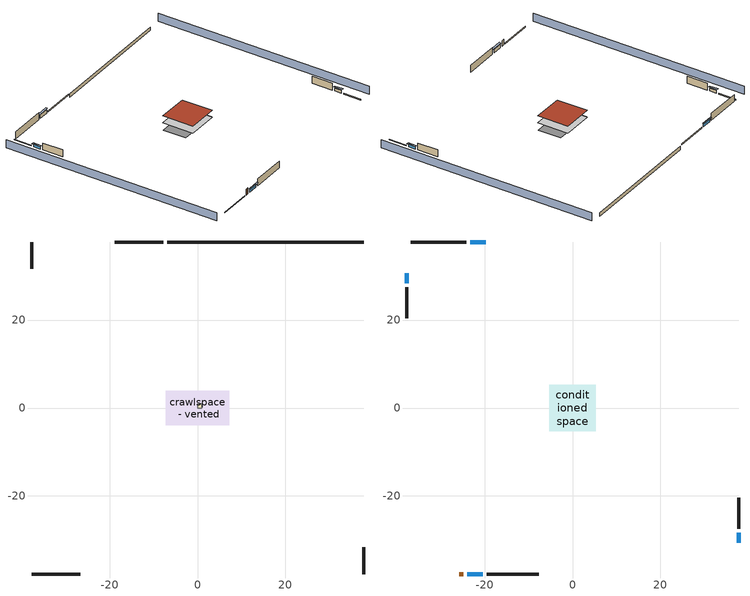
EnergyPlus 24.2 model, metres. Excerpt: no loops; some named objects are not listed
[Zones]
crawlspace - vented
 floor foundation (Slab1 construction): -7.17,-3.98 -7.17,3.98 7.17,3.98 7.17,-3.98 z-0.91
 wall outside (RimJoist1 construction): -7.78,37.74 -18.82,37.74 z0.3:0.61
 wall outside (RimJoist2 construction): 37.74,-37.74 37.74,-31.61 z0.3:0.61
 wall outside (RimJoist3 construction): -37.74,-37.74 -26.71,-37.74 z0.3:0.61
 wall outside (RimJoist4 construction): -37.74,37.74 -37.74,31.61 z0.3:0.61
 wall foundation (FoundationWall1 construction): 37.74,37.74 -6.85,37.74 z-0.91:0.3
furnace airloop ret air zone
 floor adiabatic (AdiabaticConst): 0,0 0,1 1,1 1,0 z0
 wall adiabatic (AdiabaticConst): 0,1 0,0 1,0 1,1 0,1 z0:1
 ceiling adiabatic (AdiabaticConst): 1,0 1,1 0,1 0,0 z1
conditioned space
 floor to crawlspace - vented (Floor1 construction): -5.34,-5.34 -5.34,5.34 5.34,5.34 5.34,-5.34 z0.3
 wall outside (AdiabaticWallConstruction 1): -25.78,-37.74 -24.86,-37.74 z0.3:2.34
 wall outside (AdiabaticWallConstruction): -19.74,37.74 -23.27,37.74 / -23.93,-37.74 -20.41,-37.74 z0.3:1.49; 37.74,-30.68 37.74,-28.36 / -37.74,30.68 -37.74,28.36 z0.3:1.31
 wall outside (Wall1 construction): -24.2,37.74 -36.81,37.74 z0.3:2.74
 wall outside (Wall2 construction): 37.74,-27.44 37.74,-20.43 z0.3:2.74
 wall outside (Wall3 construction): -19.48,-37.74 -7.63,-37.74 z0.3:2.74
 wall outside (Wall4 construction): -37.74,27.44 -37.74,20.43 z0.3:2.74
 window (WindowConstruction): -19.75,37.74 -23.27,37.74 z0.3:1.49
 window (WindowConstruction 1): 37.74,-30.68 37.74,-28.37 z0.3:1.31
 window (WindowConstruction 2): -23.93,-37.74 -20.41,-37.74 z0.3:1.49
 window (WindowConstruction 3): -37.74,30.68 -37.74,28.37 z0.3:1.31
 door (Door): -25.78,-37.74 -24.86,-37.74 z0.3:2.34
 roof outside (Roof1 construction): -5.34,5.34 -5.34,-5.34 5.34,-5.34 5.34,5.34 z2.74
shading: -42.31,37.74 -42.31,-37.74 / 42.31,-37.74 42.31,37.74 z0:2.74; -23.57,37.74 -19.44,37.74 -19.44,38.35 -23.57,38.35 z1.8; 37.74,-28.06 37.74,-30.99 38.35,-30.99 38.35,-28.06 z1.62; -20.1,-37.74 -24.24,-37.74 -24.24,-38.35 -20.1,-38.35 z1.8; -37.74,28.06 -37.74,30.99 -38.35,30.99 -38.35,28.06 z1.62
[Building]
Building 1: Terrain=Suburbs
[Site:Location]
Portland Intl Arpt_OR: Latitude {deg}=45.59; Longitude {deg}=-122.6; Time Zone {hr}=-8; Elevation {m}=33; Keep Site Location Information=Yes
[Site:GroundTemperature:Shallow]
10.2558, 8.96328, 8.85977, 9.47314, 11.9355, 14.3863, 16.5111, 17.8571, 17.9714, 16.8767, 14.8061, 12.4304
[Site:WaterMainsTemperature]
Calculation Method=Schedule; Temperature Schedule=mains temperature schedule
[Material] Roughness=Rough; Thermal Absorptance=0.9
Name | Thickness {m} | Conductivity {W/m-K} | Density {kg/m3} | Specific Heat {J/kg-K} | Solar Absorptance | Visible Absorptance
asphalt or fiberglass shingles | 0.00635 | 0.162714 | 1121.4 | 1465.45 | 0.85 | 0.85
concrete 8.0 in. | 0.2032 | 1.803125 | 2242.8 | 837.4 | 0.7 | 0.7
door material | 0.04445 | 0.0612267 | 512.64 | 1214.23 | 0.7 | 0.7
floor covering | 0.0127 | 0.0433444 | 54.468 | 1339.84 | 0.6 | 0.6
floor stud and cavity | 0.1397 | 0.923637 | 92.3553 | 1139.71 | 0.7 | 0.7
furniture material conditioned space 1 | 0.1524 | 0.115458 | 640.8 | 1214.23 | 0.6 | 0.6
gypsum board | 0.0127 | 0.160291 | 801 | 837.4 | 0.6 | 0.6
osb sheathing 0.5 in. | 0.0127 | 0.115458 | 512.64 | 1214.23 | 0.7 | 0.7
osb sheathing 0.75 in. | 0.01905 | 0.115458 | 512.64 | 1214.23 | 0.7 | 0.7
rim joist stud and cavity | 0.0508 | 0.178688 | 50.32683 | 1063.81 | 0.6 | 0.6
roof rigid ins | 0.051816 | 0.029427 | 32.04 | 1214.23 | 0.7 | 0.7
roof stud and cavity | 0.2032 | 0.667294 | 78.34581 | 1123.46 | 0.7 | 0.7
soil 0.5 in. | 0.0127 | 1.3848 | 1842.3 | 418.7 | 0.7 | 0.7
wall rigid ins | 0.512978 | 0.029427 | 32.04 | 1214.23 | 0.7 | 0.7
wall stud and cavity | 0.1397 | 0.550994 | 139.0536 | 1170.24 | 0.7 | 0.7
wall stud and cavity 1 | 0.0889 | 0.380278 | 52.3479 | 1209.89 | 0.7 | 0.7
wall stud and cavity 2 | 0.0889 | 0.391764 | 83.0341 | 1211.67 | 0.7 | 0.7
wood siding | 0.0254 | 0.102417 | 544.68 | 1172.36 | 0.85 | 0.85
wood siding 1; wood siding 2 | 0.0254 | 0.102417 | 544.68 | 1172.36 | 0.7 | 0.7
[Material:NoMass]
Adiabatic: Roughness=Rough; Thermal Resistance {m2-K/W}=176.1; Thermal Absorptance=0.9; Solar Absorptance=0.7; Visible Absorptance=0.7
[WindowMaterial:SimpleGlazingSystem]
WindowMaterial: U-Factor {W/m2-K}=1.93052; Solar Heat Gain Coefficient=0.49
[Construction]
AdiabaticConst: Adiabatic
AdiabaticWallConstruction: wood siding 1, wall rigid ins, wall stud and cavity 1, gypsum board
AdiabaticWallConstruction 1: wood siding 2, wall rigid ins, wall stud and cavity 1, gypsum board
Door: door material
Floor1 construction: floor stud and cavity, osb sheathing 0.75 in., floor covering
FoundationWall1 construction: concrete 8.0 in.
furniture construction conditioned space 1: furniture material conditioned space 1
PartitionWallConstruction: gypsum board, wall stud and cavity 2, gypsum board
RimJoist1 construction; RimJoist2 construction; RimJoist3 construction; RimJoist4 construction: wood siding, rim joist stud and cavity
Roof1 construction: asphalt or fiberglass shingles, roof rigid ins, osb sheathing 0.75 in., roof stud and cavity, gypsum board
Slab1 construction: soil 0.5 in.
Wall1 construction; Wall2 construction; Wall3 construction; Wall4 construction: wood siding, osb sheathing 0.5 in., wall stud and cavity, gypsum board
WindowConstruction; WindowConstruction 1; WindowConstruction 2; WindowConstruction 3: WindowMaterial
[Zone] Multiplier=1
Name | Volume {m3} | Part of Total Floor Area
conditioned space | 278.185 | Yes
crawlspace - vented | 139.092 | Yes
furnace airloop ret air zone | 1 | No
[Space]
Name | Zone | Volume {m3} | Space Type
conditioned space 1 | conditioned space | 278.185
crawlspace - vented 1 | crawlspace - vented | 139.092
furnace airloop ret air space | furnace airloop ret air zone |  | Plenum Space Type
[SurfaceProperty:IncidentSolarMultiplier] Incident Solar Multiplier=1; Incident Solar Multiplier Schedule=trans schedule winter=0.85 summer=0.7
Window1; Window2; Window3; Window4
[InternalMass] Zone or ZoneList=conditioned space; Space or SpaceList=conditioned space 1
Name | Construction | Surface Area {m2}
furniture mass conditioned space 1 | furniture construction conditioned space 1 | 45.63397
partition wall mass | PartitionWallConstruction | 114.085
[ElectricEquipment] Zone or ZoneList or Space or SpaceList=conditioned space 1; Design Level Calculation Method=EquipmentLevel; Fraction Latent=0
Name | Schedule | Design Level {W} | Fraction Radiant | Fraction Lost
clothes dryer | clothes dryer schedule | 0 | 0 | 1
clothes washer | clothes washer schedule | 0 | 0 | 1
cooking range | cooking range schedule | 0 | 0 | 1
dishwasher | dishwasher schedule | 0 | 0 | 1
fridge | fridge schedule | 51.9007 | 0.6 | 0
fridge 1 | fridge schedule 1 | 239.242 | 0.6 | 0
mech vent house fan | mech vent house fan schedule | 0 | 0 | 1
mech vent house fan cfis | mech vent house fan cfis schedule | 0 | 0 | 0
whole house fan | Always On Discrete | 0 | 0 | 1
[OtherEquipment] Design Level Calculation Method=EquipmentLevel
Name | Fuel Type | Zone or ZoneList or Space or SpaceList | Schedule | Design Level {W} | Fraction Latent | Fraction Radiant | Fraction Lost
clothes dryer 1 | Electricity | conditioned space 1 | clothes dryer schedule | 0 | 0 | 0 | 1
cooking range 1 | Electricity | conditioned space 1 | cooking range schedule | 0 | 0 | 0 | 1
furnace airloop_0 SupCondToLv; furnace airloop_0 SupSensLkToCond; mech vent house fan sensible load; water heater sens | None | conditioned space 1 | Always On Discrete | 0 | 0 | 0 | 0
furnace airloop_0 SupLatLkToCond; mech vent house fan latent load; water heater lat | None | conditioned space 1 | Always On Discrete | 0 | 1 | 0 | 0
general water use latent | None | conditioned space 1 | general water use schedule | 0 | 1 | 0 | 0
general water use sensible | None | conditioned space 1 | general water use schedule | 0 | 0 | 0.6 | 0
water heater energy adjustment1 | Electricity | conditioned space 1 | Always On Discrete | 0.01 | 0 | 0 | 1
furnace airloop_0 RetCondToDZ; furnace airloop_0 SupCondToDZ; furnace airloop_0 SupSensLkToDZ | None | crawlspace - vented 1 | Always On Discrete | 0 | 0 | 0 | 0
furnace airloop_0 SupLatLkToDZ | None | crawlspace - vented 1 | Always On Discrete | 0 | 1 | 0 | 0
furnace airloop_0 RetCondToRP; furnace airloop_0 RetSensLkToRP | None | furnace airloop ret air space | Always On Discrete | 0 | 0 | 0 | 0
furnace airloop_0 RetLatLkToRP | None | furnace airloop ret air space | Always On Discrete | 0 | 1 | 0 | 0
[ZoneInfiltration:DesignFlowRate] Schedule=Always On Discrete
Name | Zone or ZoneList or Space or SpaceList | Design Flow Rate Calculation Method | Design Flow Rate {m3/s} | Air Changes per Hour {1/hr} | Constant Term Coefficient | Temperature Term Coefficient | Velocity Term Coefficient | Velocity Squared Term Coefficient
infil flow; natural vent flow; whole house fan flow | conditioned space 1 | Flow/Zone | 0
crawlspace_vented 1 duct leakage imbalance infil flow | crawlspace - vented 1 | Flow/Zone | 0
infil crawlspace - vented 1 | crawlspace - vented 1 | AirChanges/Hour |  | 2.6013 | 1 | 0 | 0 | 0
[ZoneMixing] Schedule=Always On Continuous; Design Flow Rate Calculation Method=Flow/Zone; Design Flow Rate {m3/s}=0
Name | Zone or Space | Source Zone or Space
furnace airloop_0 ZoneMixDZToCond mix | conditioned space | crawlspace - vented
furnace airloop_0 ZoneMixCondToDZ mix | crawlspace - vented | conditioned space
[SurfaceProperty:ExposedFoundationPerimeter]
Slab1: Exposed Perimeter Calculation Method=TotalExposedPerimeter; Total Exposed Perimeter {m}=44.59224
[SpaceList]
Plenum Space Type: furnace airloop ret air space
[AvailabilityManager:Scheduled]
furnace airloop Availability Manager: Schedule=Always On Discrete
[AirLoopHVAC:ReturnPlenum]
Air Loop HVAC Return Plenum 1: Zone=furnace airloop ret air zone
[Foundation:Kiva]
Foundation Kiva 1: Initial Indoor Air Temperature {C}=7.86103; Wall Height Above Grade {m}=0.3048; Wall Depth Below Slab {m}=0.2032
[Foundation:Kiva:Settings]
Soil Conductivity {W/m-K}=1.3848; Soil Density {kg/m3}=1842.3; Soil Specific Heat {J/kg-K}=418.7; Ground Solar Absorptivity=0.9; Ground Thermal Absorptivity=0.9; Ground Surface Roughness {m}=0.03; Far-Field Width {m}=40; Deep-Ground Boundary Condition=ZeroFlux; Deep-Ground Depth {m}=40; Minimum Cell Dimension {m}=0.2; Maximum Cell Growth Coefficient=3; Simulation Timestep=Timestep
[EnergyManagementSystem:GlobalVariable]
furnace_airloop_0_DuctImbalLkExhFanEquivCond
furnace_airloop_0_DuctImbalLkExhFanEquivDZ
furnace_airloop_0_DuctImbalLkSupFanEquivCond
furnace_airloop_0_DuctImbalLkSupFanEquivDZ
furnace_airloop_0_DZ_T
furnace_airloop_0_DZ_W
furnace_airloop_0_RetCondToDZ
furnace_airloop_0_RetCondToRP
furnace_airloop_0_RetLatLkToRP
furnace_airloop_0_RetSensLkToRP
furnace_airloop_0_SupCondToDZ
furnace_airloop_0_SupCondToLv
furnace_airloop_0_SupLatLkToCond
furnace_airloop_0_SupLatLkToDZ
furnace_airloop_0_SupSensLkToCond
furnace_airloop_0_SupSensLkToDZ
furnace_airloop_0_ZoneMixCondToDZ
furnace_airloop_0_ZoneMixDZToCond
furnace_airloop_AH_MFR
furnace_airloop_AH_Tout
furnace_airloop_AH_VFR
furnace_airloop_AH_Wout
furnace_airloop_Fan_RTF
furnace_airloop_RA_T
furnace_airloop_Ra_W
infil_program_Qfan
infil_program_Qinf
natural_vent_program_Qnv
natural_vent_program_Qwhf
[EnergyManagementSystem:Sensor]
Name | Output:Variable or Output:Meter Index Key | Output:Variable or Output:Meter
airflow_gain | infil flow | Infiltration Sensible Heat Gain Energy
airflow_gain_1 | natural vent flow | Infiltration Sensible Heat Gain Energy
airflow_gain_2 | whole house fan flow | Infiltration Sensible Heat Gain Energy
airflow_loss | infil flow | Infiltration Sensible Heat Loss Energy
airflow_loss_1 | natural vent flow | Infiltration Sensible Heat Loss Energy
airflow_loss_2 | whole house fan flow | Infiltration Sensible Heat Loss Energy
clg_load_cond |  | Cooling:EnergyTransfer:Zone:CONDITIONED SPACE
clg_load_duct |  | Cooling:EnergyTransfer:Zone:FURNACE AIRLOOP RET AIR ZONE
clg_sp_s; clg_sp_s_1 | cooling setpoint | Schedule Value
cool_season | cooling season schedule | Schedule Value
ducts_conv | furnace airloop_0 RetCondToRP | Other Equipment Convective Heating Energy
ducts_conv_1 | furnace airloop_0 RetLatLkToRP | Other Equipment Convective Heating Energy
ducts_conv_2 | furnace airloop_0 RetSensLkToRP | Other Equipment Convective Heating Energy
ducts_conv_3 | furnace airloop_0 SupCondToLv | Other Equipment Convective Heating Energy
ducts_conv_4 | furnace airloop_0 SupLatLkToCond | Other Equipment Convective Heating Energy
ducts_conv_5 | furnace airloop_0 SupSensLkToCond | Other Equipment Convective Heating Energy
ducts_rad | furnace airloop_0 RetCondToRP | Other Equipment Radiant Heating Energy
ducts_rad_1 | furnace airloop_0 RetLatLkToRP | Other Equipment Radiant Heating Energy
ducts_rad_2 | furnace airloop_0 RetSensLkToRP | Other Equipment Radiant Heating Energy
ducts_rad_3 | furnace airloop_0 SupCondToLv | Other Equipment Radiant Heating Energy
ducts_rad_4 | furnace airloop_0 SupLatLkToCond | Other Equipment Radiant Heating Energy
ducts_rad_5 | furnace airloop_0 SupSensLkToCond | Other Equipment Radiant Heating Energy
furnace_airloop_0_DZ_T_s | crawlspace - vented | Zone Air Temperature
furnace_airloop_0_DZ_W_s | crawlspace - vented | Zone Mean Air Humidity Ratio
furnace_airloop_AH_MFR_s | Node 5 | System Node Mass Flow Rate
furnace_airloop_AH_Tout_s | Node 5 | System Node Temperature
furnace_airloop_AH_VFR_s | Node 5 | System Node Current Density Volume Flow Rate
furnace_airloop_AH_Wout_s | Node 5 | System Node Humidity Ratio
furnace_airloop_RA_T_s | Node 8 | System Node Temperature
furnace_airloop_Ra_W_s | Node 8 | System Node Humidity Ratio
htg_load_cond |  | Heating:EnergyTransfer:Zone:CONDITIONED SPACE
htg_load_duct |  | Heating:EnergyTransfer:Zone:FURNACE AIRLOOP RET AIR ZONE
htg_sp_s; htg_sp_s_1 | heating setpoint | Schedule Value
ig_ee_conv | clothes dryer | Electric Equipment Convective Heating Energy
ig_ee_conv_2 | cooking range | Electric Equipment Convective Heating Energy
ig_ee_conv_4 | fridge | Electric Equipment Convective Heating Energy
ig_ee_conv_5 | fridge 1 | Electric Equipment Convective Heating Energy
ig_ee_conv_6 | whole house fan | Electric Equipment Convective Heating Energy
ig_ee_rad | clothes dryer | Electric Equipment Radiant Heating Energy
ig_ee_rad_2 | cooking range | Electric Equipment Radiant Heating Energy
ig_ee_rad_4 | fridge | Electric Equipment Radiant Heating Energy
ig_ee_rad_5 | fridge 1 | Electric Equipment Radiant Heating Energy
ig_ee_rad_6 | whole house fan | Electric Equipment Radiant Heating Energy
ig_oe_conv | clothes dryer 1 | Other Equipment Convective Heating Energy
ig_oe_conv_1 | cooking range 1 | Other Equipment Convective Heating Energy
ig_oe_conv_2 | general water use latent | Other Equipment Convective Heating Energy
ig_oe_conv_3 | general water use sensible | Other Equipment Convective Heating Energy
ig_oe_conv_4 | water heater energy adjustment1 | Other Equipment Convective Heating Energy
ig_oe_conv_5 | water heater lat | Other Equipment Convective Heating Energy
ig_oe_conv_6 | water heater sens | Other Equipment Convective Heating Energy
ig_oe_rad | clothes dryer 1 | Other Equipment Radiant Heating Energy
ig_oe_rad_1 | cooking range 1 | Other Equipment Radiant Heating Energy
ig_oe_rad_2 | general water use latent | Other Equipment Radiant Heating Energy
ig_oe_rad_3 | general water use sensible | Other Equipment Radiant Heating Energy
ig_oe_rad_4 | water heater energy adjustment1 | Other Equipment Radiant Heating Energy
ig_oe_rad_5 | water heater lat | Other Equipment Radiant Heating Energy
ig_oe_rad_6 | water heater sens | Other Equipment Radiant Heating Energy
im_conv | furniture mass conditioned space 1 | Surface Inside Face Convection Heat Gain Energy
im_conv_1 | partition wall mass | Surface Inside Face Convection Heat Gain Energy
im_ig | furniture mass conditioned space 1 | Surface Inside Face Internal Gains Radiation Heat Gain Energy
im_ig_1 | partition wall mass | Surface Inside Face Internal Gains Radiation Heat Gain Energy
im_lgt | furniture mass conditioned space 1 | Surface Inside Face Lights Radiation Heat Gain Energy
im_lgt_1 | partition wall mass | Surface Inside Face Lights Radiation Heat Gain Energy
im_sol | furniture mass conditioned space 1 | Surface Inside Face Solar Radiation Heat Gain Energy
im_sol_1 | partition wall mass | Surface Inside Face Solar Radiation Heat Gain Energy
im_surf | furniture mass conditioned space 1 | Surface Inside Face Net Surface Thermal Radiation Heat Gain Energy
im_surf_1 | partition wall mass | Surface Inside Face Net Surface Thermal Radiation Heat Gain Energy
mv_conv | mech vent house fan | Electric Equipment Convective Heating Energy
mv_conv_1 | mech vent house fan cfis | Electric Equipment Convective Heating Energy
mv_conv_2 | mech vent house fan latent load | Other Equipment Convective Heating Energy
mv_conv_3 | mech vent house fan sensible load | Other Equipment Convective Heating Energy
mv_rad | mech vent house fan | Electric Equipment Radiant Heating Energy
mv_rad_1 | mech vent house fan cfis | Electric Equipment Radiant Heating Energy
mv_rad_2 | mech vent house fan latent load | Other Equipment Radiant Heating Energy
mv_rad_3 | mech vent house fan sensible load | Other Equipment Radiant Heating Energy
natural_vent_s | natural vent schedule | Schedule Value
out_pb_s |  | Site Outdoor Air Barometric Pressure
out_wt_s |  | Site Outdoor Air Humidity Ratio
site_vw_s |  | Site Wind Speed
ss_back_out | Window1 | Surface Window Shortwave from Zone Back Out Window Heat Transfer Rate
ss_back_out_1 | Window2 | Surface Window Shortwave from Zone Back Out Window Heat Transfer Rate
ss_back_out_2 | Window3 | Surface Window Shortwave from Zone Back Out Window Heat Transfer Rate
ss_back_out_3 | Window4 | Surface Window Shortwave from Zone Back Out Window Heat Transfer Rate
ss_conv | Door1 | Surface Inside Face Convection Heat Gain Energy
ss_conv_1 | Window1 | Surface Inside Face Convection Heat Gain Energy
ss_conv_2 | Window2 | Surface Inside Face Convection Heat Gain Energy
ss_conv_3 | Window3 | Surface Inside Face Convection Heat Gain Energy
ss_conv_4 | Window4 | Surface Inside Face Convection Heat Gain Energy
ss_ig | Door1 | Surface Inside Face Internal Gains Radiation Heat Gain Energy
ss_ig_1 | Window1 | Surface Inside Face Internal Gains Radiation Heat Gain Energy
ss_ig_2 | Window2 | Surface Inside Face Internal Gains Radiation Heat Gain Energy
ss_ig_3 | Window3 | Surface Inside Face Internal Gains Radiation Heat Gain Energy
ss_ig_4 | Window4 | Surface Inside Face Internal Gains Radiation Heat Gain Energy
ss_lgt | Door1 | Surface Inside Face Lights Radiation Heat Gain Energy
ss_sol | Door1 | Surface Inside Face Solar Radiation Heat Gain Energy
ss_surf | Door1 | Surface Inside Face Net Surface Thermal Radiation Heat Gain Energy
ss_surf_1 | Window1 | Surface Inside Face Net Surface Thermal Radiation Heat Gain Energy
ss_surf_2 | Window2 | Surface Inside Face Net Surface Thermal Radiation Heat Gain Energy
ss_surf_3 | Window3 | Surface Inside Face Net Surface Thermal Radiation Heat Gain Energy
ss_surf_4 | Window4 | Surface Inside Face Net Surface Thermal Radiation Heat Gain Energy
ss_trans_in | Window1 | Surface Window Transmitted Solar Radiation Rate
ss_trans_in_1 | Window2 | Surface Window Transmitted Solar Radiation Rate
ss_trans_in_2 | Window3 | Surface Window Transmitted Solar Radiation Rate
ss_trans_in_3 | Window4 | Surface Window Transmitted Solar Radiation Rate
ss_trans_out | Window1 | Surface Inside Face Initial Transmitted Diffuse Transmitted Out Window Solar Radiation Rate
ss_trans_out_1 | Window2 | Surface Inside Face Initial Transmitted Diffuse Transmitted Out Window Solar Radiation Rate
ss_trans_out_2 | Window3 | Surface Inside Face Initial Transmitted Diffuse Transmitted Out Window Solar Radiation Rate
ss_trans_out_3 | Window4 | Surface Inside Face Initial Transmitted Diffuse Transmitted Out Window Solar Radiation Rate
s_conv | Floor1 | Surface Inside Face Convection Heat Gain Energy
s_conv_1 | Roof1 | Surface Inside Face Convection Heat Gain Energy
s_conv_2 | Wall1 | Surface Inside Face Convection Heat Gain Energy
s_conv_3 | Wall2 | Surface Inside Face Convection Heat Gain Energy
s_conv_4 | Wall3 | Surface Inside Face Convection Heat Gain Energy
s_conv_5 | Wall4 | Surface Inside Face Convection Heat Gain Energy
s_ig | Floor1 | Surface Inside Face Internal Gains Radiation Heat Gain Energy
s_ig_1 | Roof1 | Surface Inside Face Internal Gains Radiation Heat Gain Energy
s_ig_2 | Wall1 | Surface Inside Face Internal Gains Radiation Heat Gain Energy
s_ig_3 | Wall2 | Surface Inside Face Internal Gains Radiation Heat Gain Energy
s_ig_4 | Wall3 | Surface Inside Face Internal Gains Radiation Heat Gain Energy
s_ig_5 | Wall4 | Surface Inside Face Internal Gains Radiation Heat Gain Energy
s_lgt | Floor1 | Surface Inside Face Lights Radiation Heat Gain Energy
s_lgt_1 | Roof1 | Surface Inside Face Lights Radiation Heat Gain Energy
s_lgt_2 | Wall1 | Surface Inside Face Lights Radiation Heat Gain Energy
s_lgt_3 | Wall2 | Surface Inside Face Lights Radiation Heat Gain Energy
s_lgt_4 | Wall3 | Surface Inside Face Lights Radiation Heat Gain Energy
s_lgt_5 | Wall4 | Surface Inside Face Lights Radiation Heat Gain Energy
s_sol | Floor1 | Surface Inside Face Solar Radiation Heat Gain Energy
s_sol_1 | Roof1 | Surface Inside Face Solar Radiation Heat Gain Energy
s_sol_2 | Wall1 | Surface Inside Face Solar Radiation Heat Gain Energy
s_sol_3 | Wall2 | Surface Inside Face Solar Radiation Heat Gain Energy
s_sol_4 | Wall3 | Surface Inside Face Solar Radiation Heat Gain Energy
s_sol_5 | Wall4 | Surface Inside Face Solar Radiation Heat Gain Energy
s_surf | Floor1 | Surface Inside Face Net Surface Thermal Radiation Heat Gain Energy
s_surf_1 | Roof1 | Surface Inside Face Net Surface Thermal Radiation Heat Gain Energy
s_surf_2 | Wall1 | Surface Inside Face Net Surface Thermal Radiation Heat Gain Energy
s_surf_3 | Wall2 | Surface Inside Face Net Surface Thermal Radiation Heat Gain Energy
s_surf_4 | Wall3 | Surface Inside Face Net Surface Thermal Radiation Heat Gain Energy
s_surf_5 | Wall4 | Surface Inside Face Net Surface Thermal Radiation Heat Gain Energy
water_heater_T_set | water heater setpoint | Schedule Value
[EnergyManagementSystem:Actuator]
Name | Actuated Component Unique | Actuated Component Type | Actuated Component Control Type
crawlspace_vented_1_duct_leakage_imbalance_infil_flow_act | crawlspace_vented 1 duct leakage imbalance infil flow | Zone Infiltration | Air Exchange Flow Rate
fridge_schedule_1_act | fridge schedule 1 | Schedule:Constant | Schedule Value
fridge_schedule_act | fridge schedule | Schedule:Constant | Schedule Value
furnace_airloop_0_RetCondToDZ_act | furnace airloop_0 RetCondToDZ | OtherEquipment | Power Level
furnace_airloop_0_RetCondToRP_act | furnace airloop_0 RetCondToRP | OtherEquipment | Power Level
furnace_airloop_0_RetLatLkToRP_act | furnace airloop_0 RetLatLkToRP | OtherEquipment | Power Level
furnace_airloop_0_RetSensLkToRP_act | furnace airloop_0 RetSensLkToRP | OtherEquipment | Power Level
furnace_airloop_0_SupCondToDZ_act | furnace airloop_0 SupCondToDZ | OtherEquipment | Power Level
furnace_airloop_0_SupCondToLv_act | furnace airloop_0 SupCondToLv | OtherEquipment | Power Level
furnace_airloop_0_SupLatLkToCond_act | furnace airloop_0 SupLatLkToCond | OtherEquipment | Power Level
furnace_airloop_0_SupLatLkToDZ_act | furnace airloop_0 SupLatLkToDZ | OtherEquipment | Power Level
furnace_airloop_0_SupSensLkToCond_act | furnace airloop_0 SupSensLkToCond | OtherEquipment | Power Level
furnace_airloop_0_SupSensLkToDZ_act | furnace airloop_0 SupSensLkToDZ | OtherEquipment | Power Level
furnace_airloop_0_ZoneMixCondToDZ_mix_act | furnace airloop_0 ZoneMixCondToDZ mix | ZoneMixing | Air Exchange Flow Rate
furnace_airloop_0_ZoneMixDZToCond_mix_act | furnace airloop_0 ZoneMixDZToCond mix | ZoneMixing | Air Exchange Flow Rate
infil_flow_act | infil flow | Zone Infiltration | Air Exchange Flow Rate
mech_vent_house_fan_cfis_act | mech vent house fan cfis | ElectricEquipment | Electricity Rate
mech_vent_house_fan_latent_load_act | mech vent house fan latent load | OtherEquipment | Power Level
mech_vent_house_fan_sensible_load_act | mech vent house fan sensible load | OtherEquipment | Power Level
natural_vent_flow_act | natural vent flow | Zone Infiltration | Air Exchange Flow Rate
water_heater_HPWHSchedOverride | water heater setpoint | Schedule:Constant | Schedule Value
water_heater_hpwh_ec_adj_act | water heater energy adjustment1 | OtherEquipment | Power Level
water_heater_lat_act | water heater lat | OtherEquipment | Power Level
water_heater_LESchedOverride | water heater BottomElementSetpoint | Schedule:Constant | Schedule Value
water_heater_sens_act | water heater sens | OtherEquipment | Power Level
water_heater_UESchedOverride | water heater TopElementSetpoint | Schedule:Constant | Schedule Value
whole_house_fan_act | whole house fan | ElectricEquipment | Electricity Rate
whole_house_fan_flow_act | whole house fan flow | Zone Infiltration | Air Exchange Flow Rate
[EnergyManagementSystem:Program]
crawlspace_vented_1_duct_leakage_imbalance_infil_program: Set Qducts = 0; Set Qducts = Qducts - furnace_airloop_0_DuctImbalLkSupFanEquivDZ; Set Qducts = Qducts + furnace_airloop_0_DuctImbalLkExhFanEquivDZ; Set crawlspace_vented_1_duct_leakage_imbalance_infil_flow_act = (@Abs(Qducts))
fridge_schedule_1_program: Set Tin = fridge_tin_s_1*(9.0/5.0)+32.0; Set fridge_schedule_1_act = 0; If (Hour == 0); Set fridge_schedule_1_act = (-0.487+0.019*Tin); ElseIf (Hour == 1); Set fridge_schedule_1_act = (-0.34+0.016*Tin); ElseIf (Hour == 2); Set fridge_schedule_1_act = (-0.37+0.017*Tin); ElseIf (Hour == 3); Set fridge_schedule_1_act = (-0.361+0.016*Tin); ElseIf (Hour == 4); Set fridge_schedule_1_act = (-0.515+0.018*Tin); ElseIf (Hour == 5); Set fridge_schedule_1_act = (-0.684+0.021*Tin); ElseIf (Hour == 6); Set fridge_schedule_1_act = (-0.471+0.019*Tin); ElseIf (Hour == 7); Set fridge_schedule_1_act = (-0.159+0.015*Tin); ElseIf (Hour == 8); Set fridge_schedule_1_act = (-0.079+0.015*Tin); ElseIf (Hour == 9); Set fridge_schedule_1_act = (-0.417+0.019*Tin); ElseIf (Hour == 10); Set fridge_schedule_1_act = (-0.411+0.018*Tin); ElseIf (Hour == 11); Set fridge_schedule_1_act = (-0.386+0.018*Tin); ElseIf (Hour == 12); Set fridge_schedule_1_act = (-0.24+0.016*Tin); ElseIf (Hour == 13); Set fridge_schedule_1_act = (-0.314+0.017*Tin); ElseIf (Hour == 14); Set fridge_schedule_1_act = (-0.16+0.015*Tin); ElseIf (Hour == 15); Set fridge_schedule_1_act = (-0.121+0.015*Tin); ElseIf (Hour == 16); Set fridge_schedule_1_act = (-0.469+0.02*Tin); ElseIf (Hour == 17); Set fridge_schedule_1_act = (-0.412+0.02*Tin); ElseIf (Hour == 18); Set fridge_schedule_1_act = (-0.091+0.017*Tin); ElseIf (Hour == 19); Set fridge_schedule_1_act = (-0.077+0.014*Tin); ElseIf (Hour == 20); Set fridge_schedule_1_act = (-0.118+0.016*Tin); ElseIf (Hour == 21); Set fridge_schedule_1_act = (-0.247+0.017*Tin); ElseIf (Hour == 22); Set fridge_schedule_1_act = (-0.445+0.019*Tin); ElseIf (Hour == 23); Set fridge_schedule_1_act = (-0.544+0.02*Tin); EndIf
[Schedule:Day:Interval]
trans schedule winter=0.85 summer=0.7 day; trans schedule winter=0.85 summer=0.7 day 2: No, 24:00, 0.85
trans schedule winter=0.85 summer=0.7 day 1: No, 24:00, 0.7
trans schedule winter=0.85 summer=0.7 default day; clothes dryer schedule day 1; clothes dryer schedule default day; clothes washer schedule day 1; clothes washer schedule default day; cooking range schedule day 1; cooking range schedule default day; dishwasher schedule day 1; dishwasher schedule default day; general water use schedule day 1; general water use schedule default day: No, 24:00, 0
[Schedule:Week:Daily]
trans schedule winter=0.85 summer=0.7 Week Rule - Jan1-May26: trans schedule winter=0.85 summer=0.7 day, trans schedule winter=0.85 summer=0.7 day, trans schedule winter=0.85 summer=0.7 day, trans schedule winter=0.85 summer=0.7 day, trans schedule winter=0.85 summer=0.7 day, trans schedule winter=0.85 summer=0.7 day, trans schedule winter=0.85 summer=0.7 day, trans schedule winter=0.85 summer=0.7 default day, trans schedule winter=0.85 summer=0.7 default day, trans schedule winter=0.85 summer=0.7 default day, trans schedule winter=0.85 summer=0.7 default day, trans schedule winter=0.85 summer=0.7 default day
trans schedule winter=0.85 summer=0.7 Week Rule - May27-Jun2: trans schedule winter=0.85 summer=0.7 day, trans schedule winter=0.85 summer=0.7 day, trans schedule winter=0.85 summer=0.7 day, trans schedule winter=0.85 summer=0.7 day, trans schedule winter=0.85 summer=0.7 day, trans schedule winter=0.85 summer=0.7 day 1, trans schedule winter=0.85 summer=0.7 day 1, trans schedule winter=0.85 summer=0.7 default day, trans schedule winter=0.85 summer=0.7 default day, trans schedule winter=0.85 summer=0.7 default day, trans schedule winter=0.85 summer=0.7 default day, trans schedule winter=0.85 summer=0.7 default day
trans schedule winter=0.85 summer=0.7 Week Rule - Jun3-Sep29: trans schedule winter=0.85 summer=0.7 day 1, trans schedule winter=0.85 summer=0.7 day 1, trans schedule winter=0.85 summer=0.7 day 1, trans schedule winter=0.85 summer=0.7 day 1, trans schedule winter=0.85 summer=0.7 day 1, trans schedule winter=0.85 summer=0.7 day 1, trans schedule winter=0.85 summer=0.7 day 1, trans schedule winter=0.85 summer=0.7 default day, trans schedule winter=0.85 summer=0.7 default day, trans schedule winter=0.85 summer=0.7 default day, trans schedule winter=0.85 summer=0.7 default day, trans schedule winter=0.85 summer=0.7 default day
trans schedule winter=0.85 summer=0.7 Week Rule - Sep30-Oct6: trans schedule winter=0.85 summer=0.7 day 1, trans schedule winter=0.85 summer=0.7 day 2, trans schedule winter=0.85 summer=0.7 day 2, trans schedule winter=0.85 summer=0.7 day 2, trans schedule winter=0.85 summer=0.7 day 2, trans schedule winter=0.85 summer=0.7 day 2, trans schedule winter=0.85 summer=0.7 day 2, trans schedule winter=0.85 summer=0.7 default day, trans schedule winter=0.85 summer=0.7 default day, trans schedule winter=0.85 summer=0.7 default day, trans schedule winter=0.85 summer=0.7 default day, trans schedule winter=0.85 summer=0.7 default day
trans schedule winter=0.85 summer=0.7 Week Rule - Oct7-Dec31: trans schedule winter=0.85 summer=0.7 day 2, trans schedule winter=0.85 summer=0.7 day 2, trans schedule winter=0.85 summer=0.7 day 2, trans schedule winter=0.85 summer=0.7 day 2, trans schedule winter=0.85 summer=0.7 day 2, trans schedule winter=0.85 summer=0.7 day 2, trans schedule winter=0.85 summer=0.7 day 2, trans schedule winter=0.85 summer=0.7 default day, trans schedule winter=0.85 summer=0.7 default day, trans schedule winter=0.85 summer=0.7 default day, trans schedule winter=0.85 summer=0.7 default day, trans schedule winter=0.85 summer=0.7 default day
clothes dryer schedule Week Rule - Jan1-Dec31: clothes dryer schedule day 1, clothes dryer schedule day 1, clothes dryer schedule day 1, clothes dryer schedule day 1, clothes dryer schedule day 1, clothes dryer schedule day 1, clothes dryer schedule day 1, clothes dryer schedule default day, clothes dryer schedule default day, clothes dryer schedule default day, clothes dryer schedule default day, clothes dryer schedule default day
clothes washer schedule Week Rule - Jan1-Dec31: clothes washer schedule day 1, clothes washer schedule day 1, clothes washer schedule day 1, clothes washer schedule day 1, clothes washer schedule day 1, clothes washer schedule day 1, clothes washer schedule day 1, clothes washer schedule default day, clothes washer schedule default day, clothes washer schedule default day, clothes washer schedule default day, clothes washer schedule default day
cooking range schedule Week Rule - Jan1-Dec31: cooking range schedule day 1, cooking range schedule day 1, cooking range schedule day 1, cooking range schedule day 1, cooking range schedule day 1, cooking range schedule day 1, cooking range schedule day 1, cooking range schedule default day, cooking range schedule default day, cooking range schedule default day, cooking range schedule default day, cooking range schedule default day
dishwasher schedule Week Rule - Jan1-Dec31: dishwasher schedule day 1, dishwasher schedule day 1, dishwasher schedule day 1, dishwasher schedule day 1, dishwasher schedule day 1, dishwasher schedule day 1, dishwasher schedule day 1, dishwasher schedule default day, dishwasher schedule default day, dishwasher schedule default day, dishwasher schedule default day, dishwasher schedule default day
general water use schedule Week Rule - Jan1-Dec31: general water use schedule day 1, general water use schedule day 1, general water use schedule day 1, general water use schedule day 1, general water use schedule day 1, general water use schedule day 1, general water use schedule day 1, general water use schedule default day, general water use schedule default day, general water use schedule default day, general water use schedule default day, general water use schedule default day
[Schedule:Year]
trans schedule winter=0.85 summer=0.7: trans schedule winter=0.85 summer=0.7 Week Rule - Jan1-May26, 1, 1, 5, 26, trans schedule winter=0.85 summer=0.7 Week Rule - May27-Jun2, 5, 27, 6, 2, trans schedule winter=0.85 summer=0.7 Week Rule - Jun3-Sep29, 6, 3, 9, 29, trans schedule winter=0.85 summer=0.7 Week Rule - Sep30-Oct6, 9, 30, 10, 6, trans schedule winter=0.85 summer=0.7 Week Rule - Oct7-Dec31, 10, 7, 12, 31
clothes dryer schedule: clothes dryer schedule Week Rule - Jan1-Dec31, 1, 1, 12, 31
clothes washer schedule: clothes washer schedule Week Rule - Jan1-Dec31, 1, 1, 12, 31
cooking range schedule: cooking range schedule Week Rule - Jan1-Dec31, 1, 1, 12, 31
dishwasher schedule: dishwasher schedule Week Rule - Jan1-Dec31, 1, 1, 12, 31
general water use schedule: general water use schedule Week Rule - Jan1-Dec31, 1, 1, 12, 31
[Schedule:Constant]
Name | Hourly Value
fridge schedule; fridge schedule 1 | 0
mech vent house fan schedule; mech vent house fan cfis schedule; Always On Discrete; Always On Continuous | 1
[Schedule:Compact]
mains temperature schedule: Through: 01/01, For: AllDays, Until: 24:00, 13.0633, Through: 01/02, For: AllDays, Until: 24:00, 13.0189, Through: 01/03, For: AllDays, Until: 24:00, 12.975, Through: 01/04, For: AllDays, Until: 24:00, 12.9328, Through: 01/05, For: AllDays, Until: 24:00, 12.8917, Through: 01/06, For: AllDays, Until: 24:00, 12.8517, Through: 01/07, For: AllDays, Until: 24:00, 12.8122, Through: 01/08, For: AllDays, Until: 24:00, 12.7744, Through: 01/09, For: AllDays, Until: 24:00, 12.7378, Through: 01/10, For: AllDays, Until: 24:00, 12.7017, Through: 01/11, For: AllDays, Until: 24:00, 12.6672, Through: 01/12, For: AllDays, Until: 24:00, 12.6339, Through: 01/13, For: AllDays, Until: 24:00, 12.6017, Through: 01/14, For: AllDays, Until: 24:00, 12.5706, Through: 01/15, For: AllDays, Until: 24:00, 12.5411, Through: 01/16, For: AllDays, Until: 24:00, 12.5122, Through: 01/17, For: AllDays, Until: 24:00, 12.485, Through: 01/18, For: AllDays, Until: 24:00, 12.4583, Through: 01/19, For: AllDays, Until: 24:00, 12.4333, Through: 01/20, For: AllDays, Until: 24:00, 12.41, Through: 01/21, For: AllDays, Until: 24:00, 12.3872, Through: 01/22, For: AllDays, Until: 24:00, 12.3661, Through: 01/23, For: AllDays, Until: 24:00, 12.3456, Through: 01/24, For: AllDays, Until: 24:00, 12.3272, Through: 01/25, For: AllDays, Until: 24:00, 12.3094, Through: 01/26, For: AllDays, Until: 24:00, 12.2933, Through: 01/27, For: AllDays, Until: 24:00, 12.2783, Through: 01/28, For: AllDays, Until: 24:00, 12.2644, Through: 01/29, For: AllDays, Until: 24:00, 12.2517, Through: 01/30, For: AllDays, Until: 24:00, 12.2406, Through: 01/31, For: AllDays, Until: 24:00, 12.2306, Through: 02/01, For: AllDays, Until: 24:00, 12.2222, Through: 02/02, For: AllDays, Until: 24:00, 12.215, Through: 02/03, For: AllDays, Until: 24:00, 12.2089, Through: 02/04, For: AllDays, Until: 24:00, 12.2039, Through: 02/05, For: AllDays, Until: 24:00, 12.2006, Through: 02/06, For: AllDays, Until: 24:00, 12.1983, Through: 02/07, For: AllDays, Until: 24:00, 12.1978, Through: 02/08, For: AllDays, Until: 24:00, 12.1978, Through: 02/09, For: AllDays, Until: 24:00, 12.2, Through: 02/10, For: AllDays, Until: 24:00, 12.2028, Through: 02/11, For: AllDays, Until: 24:00, 12.2072, Through: 02/12, For: AllDays, Until: 24:00, 12.2128, Through: 02/13, For: AllDays, Until: 24:00, 12.2194, Through: 02/14, For: AllDays, Until: 24:00, 12.2278, Through: 02/15, For: AllDays, Until: 24:00, 12.2372, Through: 02/16, For: AllDays, Until: 24:00, 12.2483, Through: 02/17, For: AllDays, Until: 24:00, 12.26, Through: 02/18, For: AllDays, Until: 24:00, 12.2733, Through: 02/19, For: AllDays, Until: 24:00, 12.2883, Through: 02/20, For: AllDays, Until: 24:00, 12.3039, Through: 02/21, For: AllDays, Until: 24:00, 12.3211, Through: 02/22, For: AllDays, Until: 24:00, 12.3394, Through: 02/23, For: AllDays, Until: 24:00, 12.3594, Through: 02/24, For: AllDays, Until: 24:00, 12.38, Through: 02/25, For: AllDays, Until: 24:00, 12.4022, Through: 02/26, For: AllDays, Until: 24:00, 12.4256, Through: 02/27, For: AllDays, Until: 24:00, 12.4506, Through: 02/28, For: AllDays, Until: 24:00, 12.4761, Through: 03/01, For: AllDays, Until: 24:00, 12.5033, Through: 03/02, For: AllDays, Until: 24:00, 12.5317, Through: 03/03, For: AllDays, Until: 24:00, 12.5611, Through: 03/04, For: AllDays, Until: 24:00, 12.5917, Through: 03/05, For: AllDays, Until: 24:00, 12.6233, Through: 03/06, For: AllDays, Until: 24:00, 12.6567, Through: 03/07, For: AllDays, Until: 24:00, 12.6906, Through: 03/08, For: AllDays, Until: 24:00, 12.7261, Through: 03/09, For: AllDays, Until: 24:00, 12.7628, Through: 03/10, For: AllDays, Until: 24:00, 12.8, Through: 03/11, For: AllDays, Until: 24:00, 12.8389, Through: 03/12, For: AllDays, Until: 24:00, 12.8789, Through: 03/13, For: AllDays, Until: 24:00, 12.9194, Through: 03/14, For: AllDays, Until: 24:00, 12.9617, Through: 03/15, For: AllDays, Until: 24:00, 13.0044, Through: 03/16, For: AllDays, Until: 24:00, 13.0489, Through: 03/17, For: AllDays, Until: 24:00, 13.0939, Through: 03/18, For: AllDays, Until: 24:00, 13.14, Through: 03/19, For: AllDays, Until: 24:00, 13.1872, Through: 03/20, For: AllDays, Until: 24:00, 13.2356, Through: 03/21, For: AllDays, Until: 24:00, 13.285, Through: 03/22, For: AllDays, Until: 24:00, 13.335, Through: 03/23, For: AllDays, Until: 24:00, 13.3861, Through: 03/24, For: AllDays, Until: 24:00, 13.4383, Through: 03/25, For: AllDays, Until: 24:00, 13.4911, Through: 03/26, For: AllDays, Until: 24:00, 13.545, Through: 03/27, For: AllDays, Until: 24:00, 13.6, Through: 03/28, For: AllDays, Until: 24:00, 13.6556, Through: 03/29, For: AllDays, Until: 24:00, 13.7122, Through: 03/30, For: AllDays, Until: 24:00, 13.77, Through: 03/31, For: AllDays, Until: 24:00, 13.8283, Through: 04/01, For: AllDays, Until: 24:00, 13.8872, Through: 04/02, For: AllDays, Until: 24:00, 13.9472, Through: 04/03, For: AllDays, Until: 24:00, 14.0078, Through: 04/04, For: AllDays, Until: 24:00, 14.0689, Through: 04/05, For: AllDays, Until: 24:00, 14.1311, Through: 04/06, For: AllDays, Until: 24:00, 14.1944, Through: 04/07, For: AllDays, Until: 24:00, 14.2578, Through: 04/08, For: AllDays, Until: 24:00, 14.3222, Through: 04/09, For: AllDays, Until: 24:00, 14.3872, Through: 04/10, For: AllDays, Until: 24:00, 14.4528, Through: 04/11, For: AllDays, Until: 24:00, 14.5189, Through: 04/12, For: AllDays, Until: 24:00, 14.5856, Through: 04/13, For: AllDays, Until: 24:00, 14.6533, Through: 04/14, For: AllDays, Until: 24:00, 14.7211, Through: 04/15, For: AllDays, Until: 24:00, 14.7894, Through: 04/16, For: AllDays, Until: 24:00, 14.8589, Through: 04/17, For: AllDays, Until: 24:00, 14.9283, Through: 04/18, For: AllDays, Until: 24:00, 14.9983, Through: 04/19, For: AllDays, Until: 24:00, 15.0689, Through: 04/20, For: AllDays, Until: 24:00, 15.14, Through: 04/21, For: AllDays, Until: 24:00, 15.2111, Through: 04/22, For: AllDays, Until: 24:00, 15.2833, Through: 04/23, For: AllDays, Until: 24:00, 15.3556, Through: 04/24, For: AllDays, Until: 24:00, 15.4278, Through: 04/25, For: AllDays, Until: 24:00, 15.5006, Through: 04/26, For: AllDays, Until: 24:00, 15.5739, Through: 04/27, For: AllDays, Until: 24:00, 15.6478, Through: 04/28, For: AllDays, Until: 24:00, 15.7211, Through: 04/29, For: AllDays, Until: 24:00, 15.7956, Through: 04/30, For: AllDays, Until: 24:00, 15.8694, Through: 05/01, For: AllDays, Until: 24:00, 15.9439, Through: 05/02, For: AllDays, Until: 24:00, 16.0189, Through: 05/03, For: AllDays, Until: 24:00, 16.0939, Through: 05/04, For: AllDays, Until: 24:00, 16.1689, Through: 05/05, For: AllDays, Until: 24:00, 16.2439, Through: 05/06, For: AllDays, Until: 24:00, 16.3189, Through: 05/07, For: AllDays, Until: 24:00, 16.3944, Through: 05/08, For: AllDays, Until: 24:00, 16.4694, Through: 05/09, For: AllDays, Until: 24:00, 16.545, Through: 05/10, For: AllDays, Until: 24:00, 16.6206, Through: 05/11, For: AllDays, Until: 24:00, 16.6956, Through: 05/12, For: AllDays, Until: 24:00, 16.7711, Through: 05/13, For: AllDays, Until: 24:00, 16.8461, Through: 05/14, For: AllDays, Until: 24:00, 16.9217, Through: 05/15, For: AllDays, Until: 24:00, 16.9967, Through: 05/16, For: AllDays, Until: 24:00, 17.0717, Through: 05/17, For: AllDays, Until: 24:00, 17.1467, Through: 05/18, For: AllDays, Until: 24:00, 17.2211, Through: 05/19, For: AllDays, Until: 24:00, 17.2956, Through: 05/20, For: AllDays, Until: 24:00, 17.37, Through: 05/21, For: AllDays, Until: 24:00, 17.4439, Through: 05/22, For: AllDays, Until: 24:00, 17.5178, Through: 05/23, For: AllDays, Until: 24:00, 17.5911, Through: 05/24, For: AllDays, Until: 24:00, 17.6644, Through: 05/25, For: AllDays, Until: 24:00, 17.7372, Through: 05/26, For: AllDays, Until: 24:00, 17.8094, Through: 05/27, For: AllDays, Until: 24:00, 17.8817, Through: 05/28, For: AllDays, Until: 24:00, 17.9533, Through: 05/29, For: AllDays, Until: 24:00, 18.025, Through: 05/30, For: AllDays, Until: 24:00, 18.0961, Through: 05/31, For: AllDays, Until: 24:00, 18.1661, Through: 06/01, For: AllDays, Until: 24:00, 18.2361, Through: 06/02, For: AllDays, Until: 24:00, 18.3061, Through: 06/03, For: AllDays, Until: 24:00, 18.375, Through: 06/04, For: AllDays, Until: 24:00, 18.4433, Through: 06/05, For: AllDays, Until: 24:00, 18.5111, Through: 06/06, For: AllDays, Until: 24:00, 18.5789, Through: 06/07, For: AllDays, Until: 24:00, 18.6456, Through: 06/08, For: AllDays, Until: 24:00, 18.7117, Through: 06/09, For: AllDays, Until: 24:00, 18.7772, Through: 06/10, For: AllDays, Until: 24:00, 18.8417, Through: 06/11, For: AllDays, Until: 24:00, 18.9061, Through: 06/12, For: AllDays, Until: 24:00, 18.9694, Through: 06/13, For: AllDays, Until: 24:00, 19.0322, Through: 06/14, For: AllDays, Until: 24:00, 19.0944, Through: 06/15, For: AllDays, Until: 24:00, 19.1556, Through: 06/16, For: AllDays, Until: 24:00, 19.2167, Through: 06/17, For: AllDays, Until: 24:00, 19.2761, Through: 06/18, For: AllDays, Until: 24:00, 19.335, Through: 06/19, For: AllDays, Until: 24:00, 19.3933, Through: 06/20, For: AllDays, Until: 24:00, 19.4506, Through: 06/21, For: AllDays, Until: 24:00, 19.5072, Through: 06/22, For: AllDays, Until: 24:00, 19.5628, Through: 06/23, For: AllDays, Until: 24:00, 19.6172, Through: 06/24, For: AllDays, Until: 24:00, 19.6711, Through: 06/25, For: AllDays, Until: 24:00, 19.7244, Through: 06/26, For: AllDays, Until: 24:00, 19.7761, Through: 06/27, For: AllDays, Until: 24:00, 19.8272, Through: 06/28, For: AllDays, Until: 24:00, 19.8772, Through: 06/29, For: AllDays, Until: 24:00, 19.9267, Through: 06/30, For: AllDays, Until: 24:00, 19.9744, Through: 07/01, For: AllDays, Until: 24:00, 20.0217, Through: 07/02, For: AllDays, Until: 24:00, 20.0678, Through: 07/03, For: AllDays, Until: 24:00, 20.1128, Through: 07/04, For: AllDays, Until: 24:00, 20.1567, Through: 07/05, For: AllDays, Until: 24:00, 20.1994, Through: 07/06, For: AllDays, Until: 24:00, 20.2417, Through: 07/07, For: AllDays, Until: 24:00, 20.2822, Through: 07/08, For: AllDays, Until: 24:00, 20.3222, Through: 07/09, For: AllDays, Until: 24:00, 20.3606, Through: 07/10, For: AllDays, Until: 24:00, 20.3978, Through: 07/11, For: AllDays, Until: 24:00, 20.4344, Through: 07/12, For: AllDays, Until: 24:00, 20.4694, Through: 07/13, For: AllDays, Until: 24:00, 20.5033, Through: 07/14, For: AllDays, Until: 24:00, 20.5367, Through: 07/15, For: AllDays, Until: 24:00, 20.5683, Through: 07/16, For: AllDays, Until: 24:00, 20.5983, Through: 07/17, For: AllDays, Until: 24:00, 20.6278, Through: 07/18, For: AllDays, Until: 24:00, 20.6561, Through: 07/19, For: AllDays, Until: 24:00, 20.6828, Through: 07/20, For: AllDays, Until: 24:00, 20.7089, Through: 07/21, For: AllDays, Until: 24:00, 20.7333, Through: 07/22, For: AllDays, Until: 24:00, 20.7561, Through: 07/23, For: AllDays, Until: 24:00, 20.7783, Through: 07/24, For: AllDays, Until: 24:00, 20.7989, Through: 07/25, For: AllDays, Until: 24:00, 20.8189, Through: 07/26, For: AllDays, Until: 24:00, 20.8367, Through: 07/27, For: AllDays, Until: 24:00, 20.8539, Through: 07/28, For: AllDays, Until: 24:00, 20.8694, Through: 07/29, For: AllDays, Until: 24:00, 20.8839, Through: 07/30, For: AllDays, Until: 24:00, 20.8972, Through: 07/31, For: AllDays, Until: 24:00, 20.9094, Through: 08/01, For: AllDays, Until: 24:00, 20.92, Through: 08/02, For: AllDays, Until: 24:00, 20.9289, Through: 08/03, For: AllDays, Until: 24:00, 20.9372, Through: 08/04, For: AllDays, Until: 24:00, 20.9439, Through: 08/05, For: AllDays, Until: 24:00, 20.9494, Through: 08/06, For: AllDays, Until: 24:00, 20.9533, Through: 08/07, For: AllDays, Until: 24:00, 20.9567, Through: 08/08, For: AllDays, Until: 24:00, 20.9578, Through: 08/09, For: AllDays, Until: 24:00, 20.9583, Through: 08/10, For: AllDays, Until: 24:00, 20.9572, Through: 08/11, For: AllDays, Until: 24:00, 20.955, Through: 08/12, For: AllDays, Until: 24:00, 20.9511, Through: 08/13, For: AllDays, Until: 24:00, 20.9467, Through: 08/14, For: AllDays, Until: 24:00, 20.94, Through: 08/15, For: AllDays, Until: 24:00, 20.9328, Through: 08/16, For: AllDays, Until: 24:00, 20.9239, Through: 08/17, For: AllDays, Until: 24:00, 20.9139, Through: 08/18, For: AllDays, Until: 24:00, 20.9028, Through: 08/19, For: AllDays, Until: 24:00, 20.89, Through: 08/20, For: AllDays, Until: 24:00, 20.8761, Through: 08/21, For: AllDays, Until: 24:00, 20.8611, Through: 08/22, For: AllDays, Until: 24:00, 20.8444, Through: 08/23, For: AllDays, Until: 24:00, 20.8267, Through: 08/24, For: AllDays, Until: 24:00, 20.8078, Through: 08/25, For: AllDays, Until: 24:00, 20.7872, Through: 08/26, For: AllDays, Until: 24:00, 20.7661, Through: 08/27, For: AllDays, Until: 24:00, 20.7433, Through: 08/28, For: AllDays, Until: 24:00, 20.7194, Through: 08/29, For: AllDays, Until: 24:00, 20.6944, Through: 08/30, For: AllDays, Until: 24:00, 20.6678, Through: 08/31, For: AllDays, Until: 24:00, 20.64, Through: 09/01, For: AllDays, Until: 24:00, 20.6111, Through: 09/02, For: AllDays, Until: 24:00, 20.5811, Through: 09/03, For: AllDays, Until: 24:00, 20.55, Through: 09/04, For: AllDays, Until: 24:00, 20.5178, Through: 09/05, For: AllDays, Until: 24:00, 20.4844, Through: 09/06, For: AllDays, Until: 24:00, 20.4494, Through: 09/07, For: AllDays, Until: 24:00, 20.4139, Through: 09/08, For: AllDays, Until: 24:00, 20.3767, Through: 09/09, For: AllDays, Until: 24:00, 20.3389, Through: 09/10, For: AllDays, Until: 24:00, 20.2994, Through: 09/11, For: AllDays, Until: 24:00, 20.2594, Through: 09/12, For: AllDays, Until: 24:00, 20.2178, Through: 09/13, For: AllDays, Until: 24:00, 20.1756, Through: 09/14, For: AllDays, Until: 24:00, 20.1317, Through: 09/15, For: AllDays, Until: 24:00, 20.0872, Through: 09/16, For: AllDays, Until: 24:00, 20.0417, Through: 09/17, For: AllDays, Until: 24:00, 19.995, Through: 09/18, For: AllDays, Until: 24:00, 19.9472, Through: 09/19, For: AllDays, Until: 24:00, 19.8983, Through: 09/20, For: AllDays, Until: 24:00, 19.8489, Through: 09/21, For: AllDays, Until: 24:00, 19.7983, Through: 09/22, For: AllDays, Until: 24:00, 19.7467, Through: 09/23, For: AllDays, Until: 24:00, 19.6944, Through: 09/24, For: AllDays, Until: 24:00, 19.6406, Through: 09/25, For: AllDays, Until: 24:00, 19.5867, Through: 09/26, For: AllDays, Until: 24:00, 19.5311, Through: 09/27, For: AllDays, Until: 24:00, 19.475, Through: 09/28, For: AllDays, Until: 24:00, 19.4183, Through: 09/29, For: AllDays, Until: 24:00, 19.3606, Through: 09/30, For: AllDays, Until: 24:00, 19.3017, Through: 10/01, For: AllDays, Until: 24:00, 19.2422, Through: 10/02, For: AllDays, Until: 24:00, 19.1822, Through: 10/03, For: AllDays, Until: 24:00, 19.1211, Through: 10/04, For: AllDays, Until: 24:00, 19.0594, Through: 10/05, For: AllDays, Until: 24:00, 18.9967, Through: 10/06, For: AllDays, Until: 24:00, 18.9333, Through: 10/07, For: AllDays, Until: 24:00, 18.8694, Through: 10/08, For: AllDays, Until: 24:00, 18.805, Through: 10/09, For: AllDays, Until: 24:00, 18.74, Through: 10/10, For: AllDays, Until: 24:00, 18.6739, Through: 10/11, For: AllDays, Until: 24:00, 18.6072, Through: 10/12, For: AllDays, Until: 24:00, 18.5406, Through: 10/13, For: AllDays, Until: 24:00, 18.4728, Through: 10/14, For: AllDays, Until: 24:00, 18.4044, Through: 10/15, For: AllDays, Until: 24:00, 18.3356, Through: 10/16, For: AllDays, Until: 24:00, 18.2661, Through: 10/17, For: AllDays, Until: 24:00, 18.1967, Through: 10/18, For: AllDays, Until: 24:00, 18.1261, Through: 10/19, For: AllDays, Until: 24:00, 18.0556, Through: 10/20, For: AllDays, Until: 24:00, 17.9844, Through: 10/21, For: AllDays, Until: 24:00, 17.9128, Through: 10/22, For: AllDays, Until: 24:00, 17.8406, Through: 10/23, For: AllDays, Until: 24:00, 17.7683, Through: 10/24, For: AllDays, Until: 24:00, 17.6956, Through: 10/25, For: AllDays, Until: 24:00, 17.6228, Through: 10/26, For: AllDays, Until: 24:00, 17.5494, Through: 10/27, For: AllDays, Until: 24:00, 17.4756, Through: 10/28, For: AllDays, Until: 24:00, 17.4017, Through: 10/29, For: AllDays, Until: 24:00, 17.3278, Through: 10/30, For: AllDays, Until: 24:00, 17.2533, Through: 10/31, For: AllDays, Until: 24:00, 17.1789, Through: 11/01, For: AllDays, Until: 24:00, 17.1039, Through: 11/02, For: AllDays, Until: 24:00, 17.0289, Through: 11/03, For: AllDays, Until: 24:00, 16.9539, Through: 11/04, For: AllDays, Until: 24:00, 16.8789, Through: 11/05, For: AllDays, Until: 24:00, 16.8033, Through: 11/06, For: AllDays, Until: 24:00, 16.7283, Through: 11/07, For: AllDays, Until: 24:00, 16.6528, Through: 11/08, For: AllDays, Until: 24:00, 16.5772, Through: 11/09, For: AllDays, Until: 24:00, 16.5022, Through: 11/10, For: AllDays, Until: 24:00, 16.4267, Through: 11/11, For: AllDays, Until: 24:00, 16.3517, Through: 11/12, For: AllDays, Until: 24:00, 16.2761, Through: 11/13, For: AllDays, Until: 24:00, 16.2011, Through: 11/14, For: AllDays, Until: 24:00, 16.1261, Through: 11/15, For: AllDays, Until: 24:00, 16.0511, Through: 11/16, For: AllDays, Until: 24:00, 15.9761, Through: 11/17, For: AllDays, Until: 24:00, 15.9017, Through: 11/18, For: AllDays, Until: 24:00, 15.8272, Through: 11/19, For: AllDays, Until: 24:00, 15.7533, Through: 11/20, For: AllDays, Until: 24:00, 15.6794, Through: 11/21, For: AllDays, Until: 24:00, 15.6056, Through: 11/22, For: AllDays, Until: 24:00, 15.5322, Through: 11/23, For: AllDays, Until: 24:00, 15.4594, Through: 11/24, For: AllDays, Until: 24:00, 15.3867, Through: 11/25, For: AllDays, Until: 24:00, 15.3144, Through: 11/26, For: AllDays, Until: 24:00, 15.2422, Through: 11/27, For: AllDays, Until: 24:00, 15.1706, Through: 11/28, For: AllDays, Until: 24:00, 15.0994, Through: 11/29, For: AllDays, Until: 24:00, 15.0289, Through: 11/30, For: AllDays, Until: 24:00, 14.9583, Through: 12/01, For: AllDays, Until: 24:00, 14.8889, Through: 12/02, For: AllDays, Until: 24:00, 14.8194, Through: 12/03, For: AllDays, Until: 24:00, 14.7506, Through: 12/04, For: AllDays, Until: 24:00, 14.6822, Through: 12/05, For: AllDays, Until: 24:00, 14.6144, Through: 12/06, For: AllDays, Until: 24:00, 14.5478, Through: 12/07, For: AllDays, Until: 24:00, 14.4811, Through: 12/08, For: AllDays, Until: 24:00, 14.415, Through: 12/09, For: AllDays, Until: 24:00, 14.35, Through: 12/10, For: AllDays, Until: 24:00, 14.2856, Through: 12/11, For: AllDays, Until: 24:00, 14.2217, Through: 12/12, For: AllDays, Until: 24:00, 14.1583, Through: 12/13, For: AllDays, Until: 24:00, 14.0961, Through: 12/14, For: AllDays, Until: 24:00, 14.0339, Through: 12/15, For: AllDays, Until: 24:00, 13.9733, Through: 12/16, For: AllDays, Until: 24:00, 13.9128, Through: 12/17, For: AllDays, Until: 24:00, 13.8533, Through: 12/18, For: AllDays, Until: 24:00, 13.795, Through: 12/19, For: AllDays, Until: 24:00, 13.7372, Through: 12/20, For: AllDays, Until: 24:00, 13.68, Through: 12/21, For: AllDays, Until: 24:00, 13.6239, Through: 12/22, For: AllDays, Until: 24:00, 13.5689, Through: 12/23, For: AllDays, Until: 24:00, 13.5144, Through: 12/24, For: AllDays, Until: 24:00, 13.4611, Through: 12/25, For: AllDays, Until: 24:00, 13.4083, Through: 12/26, For: AllDays, Until: 24:00, 13.3572, Through: 12/27, For: AllDays, Until: 24:00, 13.3061, Through: 12/28, For: AllDays, Until: 24:00, 13.2567, Through: 12/29, For: AllDays, Until: 24:00, 13.2078, Through: 12/30, For: AllDays, Until: 24:00, 13.1606, Through: 12/31, For: AllDays, Until: 24:00, 13.1139
